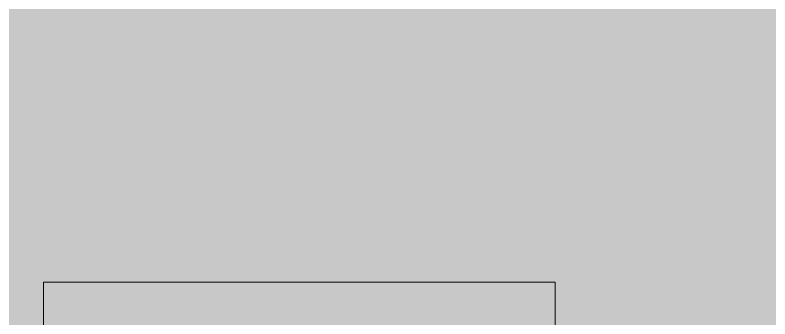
# Model space of a CAD drawing. Header units: metres. Extents: x 8 to 2416, y -346 to 476.
# Drawn here: x 222.253 to 222.548, y -112.4542 to -112.3354 of the extents above; entities that cross this region are included whole.
import ezdxf

# ---------------------------------------------------------------- set-up
doc = ezdxf.new("R2010")
doc.units = ezdxf.units.M
doc.linetypes.add('0', pattern=[0])
doc.layers.get('0').update_dxf_attribs({"color": 250, "linetype": '0', "lineweight": 20})
doc.layers.add('baños', color=140, linetype='Continuous', lineweight=0)
doc.layers.add('PLAFON', color=253, linetype='Continuous', lineweight=5)
doc.styles.get("Standard").update_dxf_attribs({"font": 'arial.ttf', "height": 0.1875})

# ---------------------------------------------------------------- blocks, each defined once
blk = doc.blocks.new('A$C3bae67db')
at = {"layer": 'baños'}
blk.add_lwpolyline([(0.2, 0.2), (0, 0.2), (0, 0), (0.2, 0)], close=True, dxfattribs=at)
blk = doc.blocks.new('PL BASE 2N NASAS 09')
at = {"layer": 'baños', "rotation": 90}
blk.add_blockref('A$C3bae67db', (172.4998, -22.2008), dxfattribs=at)
at = {"layer": 'baños', "linetype": 'Continuous', "flags": 8}
for tag, p in [('MODELNUMBER', (167.1329, -5.63062, 0)), ('TRADENAME', (167.1329, -5.63066, 0)), ('PRODUCT', (167.1329, -5.6307, 0)), ('MATERIAL', (167.1329, -5.63074, 0)), ('MODELNUMBER', (168.30765, -5.63062, 0)), ('TRADENAME', (168.30765, -5.63066, 0)), ('PRODUCT', (168.30765, -5.6307, 0)), ('MATERIAL', (168.30765, -5.63074, 0))]:
    blk.add_attdef(tag, p, '', height=0.0000254, rotation=180.0001, dxfattribs=at)
blk = doc.blocks.new('PL MUEBLES 2N NASAS 09')
blk.add_blockref('PL BASE 2N NASAS 09', (49.91428, 62.71701))

msp = doc.modelspace()

# ---------------------------------------------------------------- hatches: boundary and pattern name
at = {"layer": 'PLAFON', "transparency": 33554477}
h = msp.add_hatch(color=256, dxfattribs=at)
h.dxf.hatch_style = 1
edge = h.paths.add_edge_path()
edge.add_arc((221.91182, -112.05071), 0.05, 90, 180)
edge.add_line((221.86182, -112.05071), (221.86182, -113.09981))
edge.add_line((221.86182, -113.09981), (222.01182, -113.09981))
edge.add_line((222.01182, -113.09981), (222.01182, -115.45074))
edge.add_line((222.01182, -115.45074), (223.91182, -115.45074))
edge.add_line((223.91182, -115.45074), (223.913, -112.05903))
edge.add_arc((223.85419, -112.05903), 0.05881, 360, 442.5365)
edge.add_line((223.86182, -112.00071), (221.91182, -112.00071))

# ---------------------------------------------------------------- block references
msp.add_blockref('PL MUEBLES 2N NASAS 09', (0.05, -153.15602))

doc.saveas('drawing.dxf')
